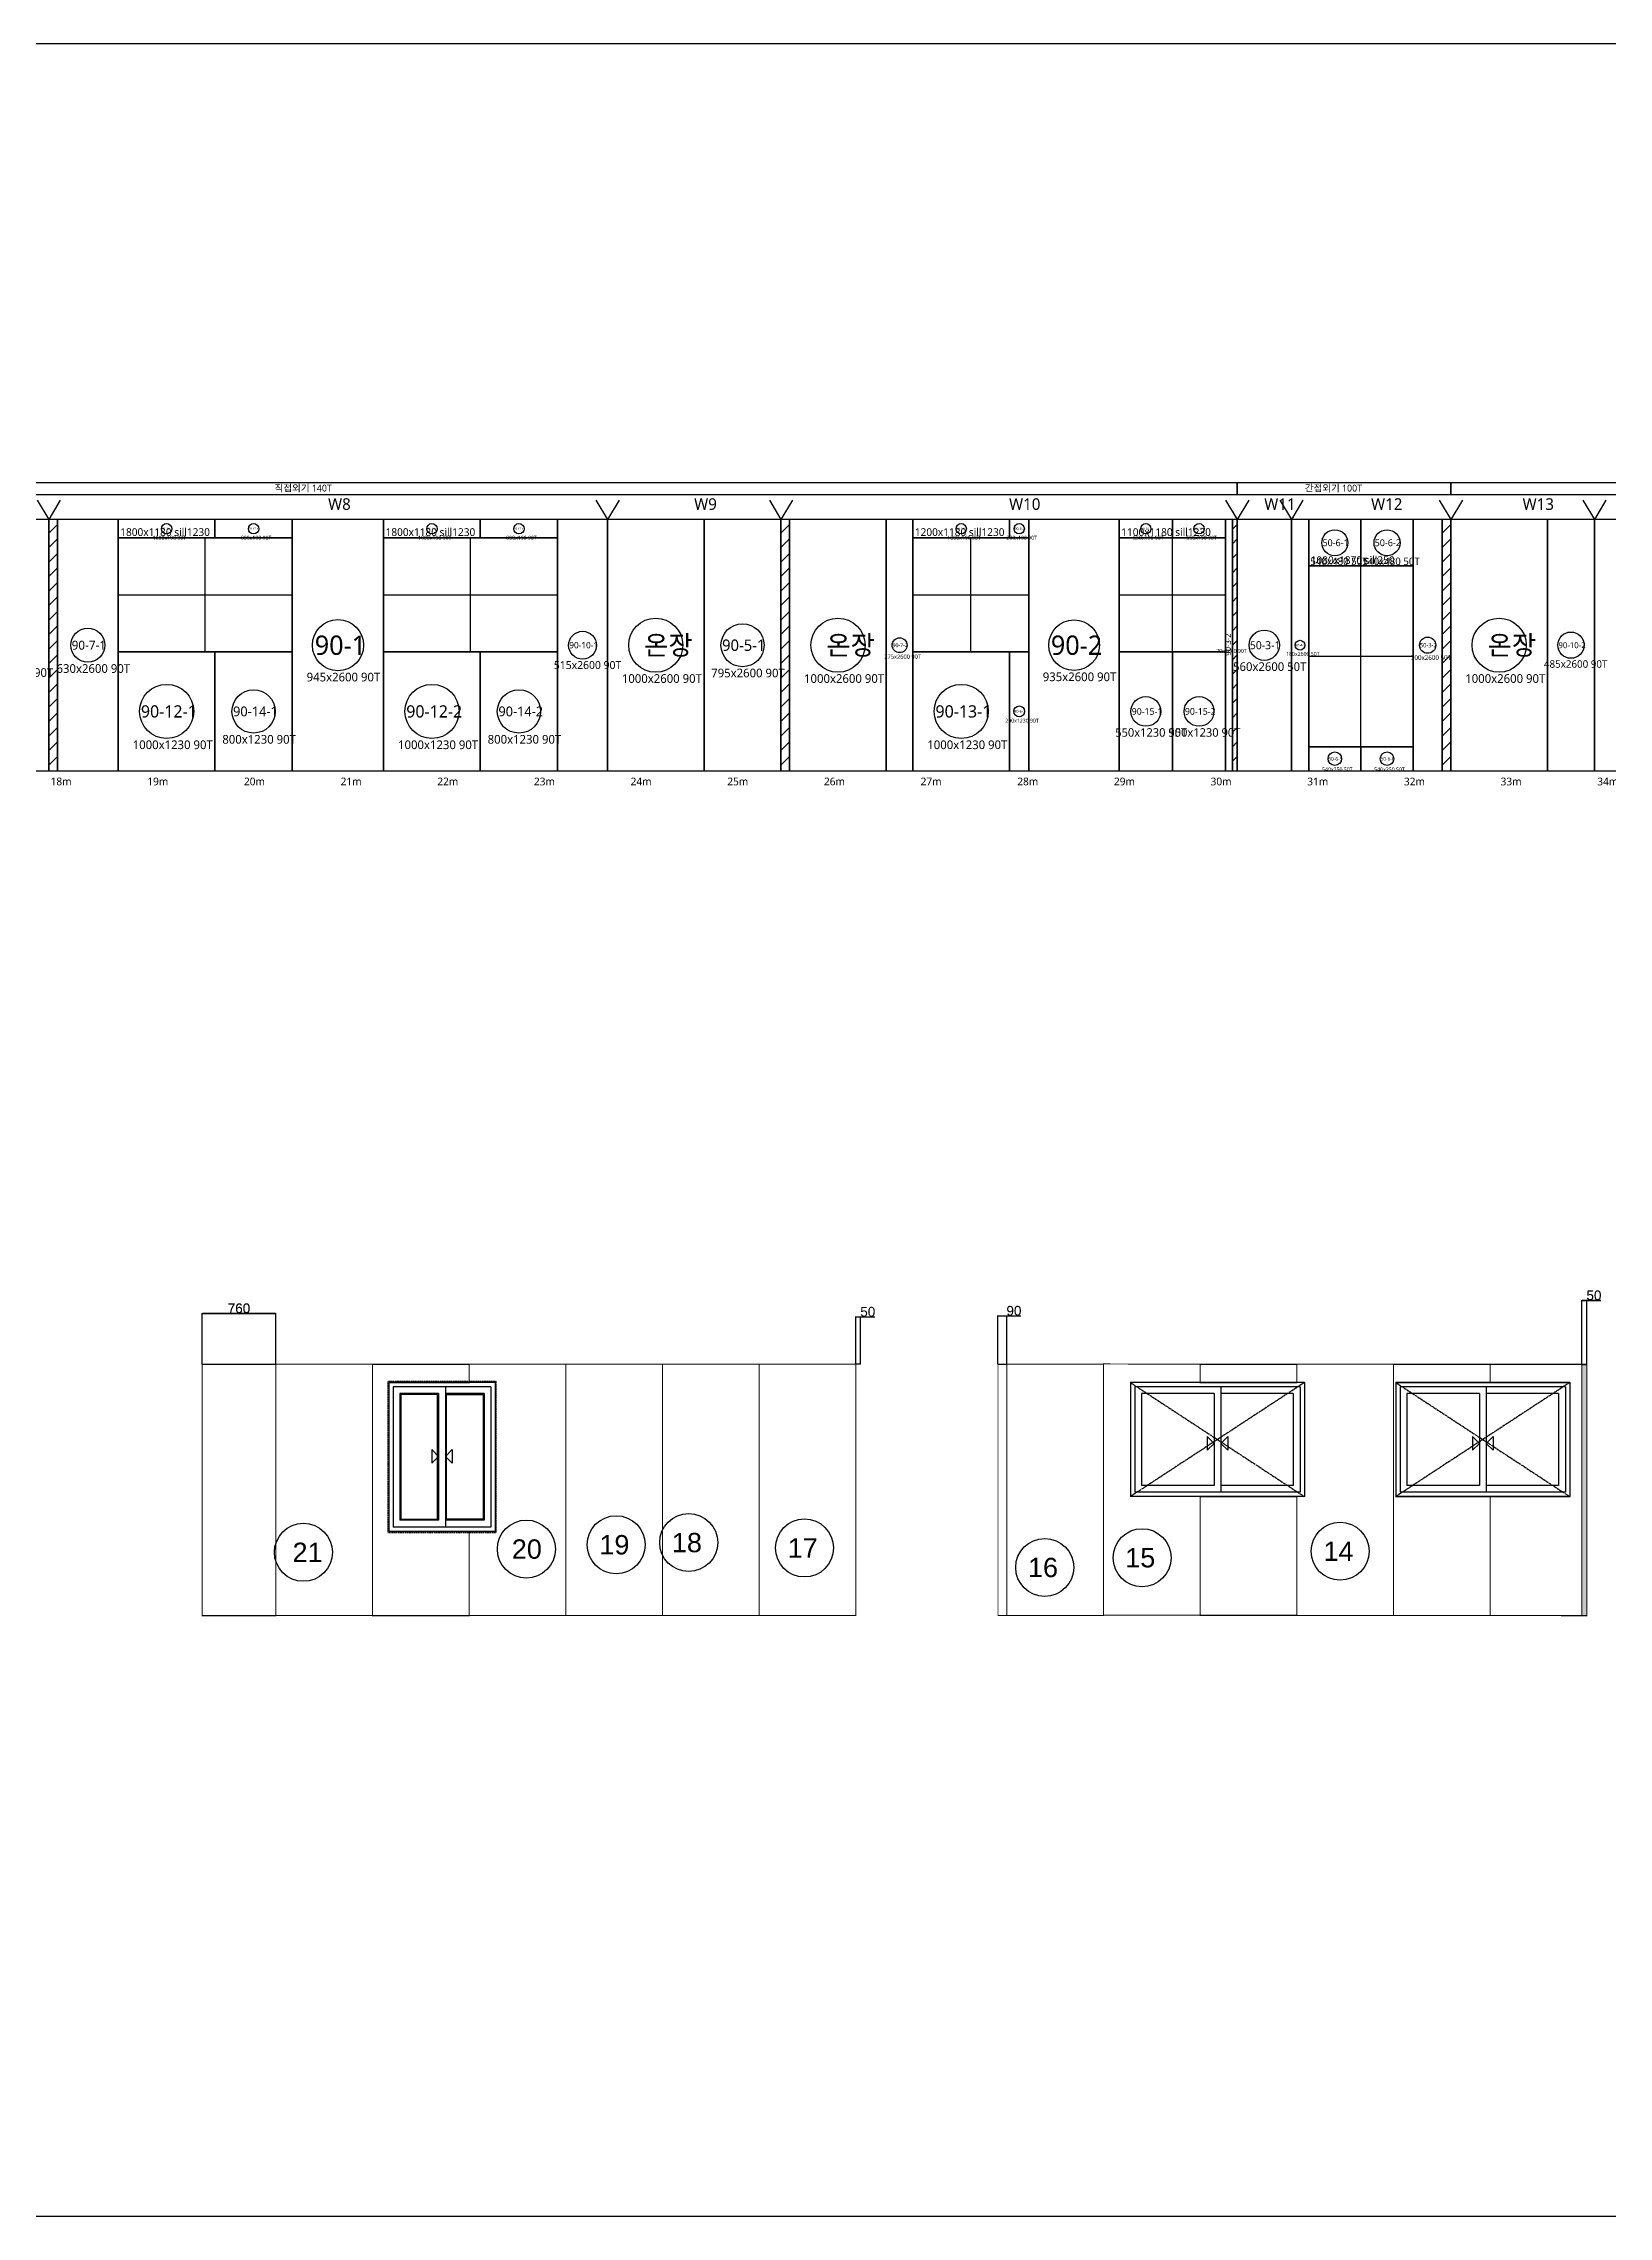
# Model space of a CAD drawing. Header units: millimetres. Extents: x 55547 to 190849, y 191990 to 326950.
# Drawn here: x 78426 to 94617, y 304468 to 326950 of the extents above; entities that cross this region are included whole.
import ezdxf
from ezdxf.enums import TextEntityAlignment as Align

# ---------------------------------------------------------------- set-up
doc = ezdxf.new("R2010")
doc.units = ezdxf.units.MM
doc.linetypes.add('CENTER2', pattern=[1.125, 0.75, -0.125, 0.125, -0.125])
doc.linetypes.add('HID', pattern=[3, 2, -1])
doc.layers.get('Defpoints').update_dxf_attribs({"color": 144})
for name, color, linetype in [('000_50T 1pcs', 3, 'Continuous'), ('000_50T 갯수', 2, 'Continuous'), ('000_삭제분', 4, 'Continuous'), ('AA-DWXM-WIND', 4, 'Continuous'), ('ELEV_INSUL', 4, 'Continuous'), ('ELEV_INSUL_LAP', 30, 'Continuous'), ('ELEV_INSUL_TXT', 2, 'Continuous'), ('ELEV_OUTLINE', 7, 'Continuous'), ('ELEV_TEXT', 7, 'Continuous'), ('ELEV_WALL_DIV', 8, 'Continuous'), ('ELEV_WINDOW', 5, 'Continuous'), ('WID', 4, 'Continuous'), ('YE-E-DOOR', 4, 'Continuous')]:
    doc.layers.add(name, color=color, linetype=linetype)
doc.styles.add('ELEV_KR', font='malgun.ttf')
doc.styles.get("Standard").update_dxf_attribs({"font": 'arial.ttf'})
doc.dimstyles.new('ISO-25', dxfattribs={"dimtxt": 2.5, "dimasz": 2.5, "dimexe": 1.25, "dimexo": 0.625, "dimtad": 1, "dimtxsty": 'Standard', "dimcen": 2.5, "dimadec": 0, "dimazin": 0, "dimtfac": 1, "dimtmove": 0, "dimatfit": 3, "dimfxl": 1, "dimarcsym": 0})

# ---------------------------------------------------------------- blocks, each defined once
blk = doc.blocks.new('*D570')
at = {"layer": '000_50T 1pcs', "color": 0, "lineweight": -2, "transparency": 16777216}
for p, q in [((94341, 313287), (94341, 313949)), ((94344, 313948), (94389, 313948)), ((94391, 313287), (94391, 313949)), ((94391, 313948), (94538, 313948))]:
    blk.add_line(p, q, dxfattribs=at)
at = {"layer": '000_50T 1pcs', "color": 0, "transparency": 16777216}
for points in [[(94344, 313948), (94344, 313947), (94341, 313948)], [(94389, 313948), (94389, 313947), (94391, 313948)]]:
    blk.add_solid(points, dxfattribs=at)
at = {"layer": 'Defpoints', "color": 0, "transparency": 16777216}
for p in [(94391, 313948), (94341, 313286), (94391, 313286)]:
    blk.add_point(p, dxfattribs=at)
at = {"layer": '000_50T 1pcs', "color": 0, "lineweight": 30, "transparency": 16777216, "insert": (94466, 313999), "char_height": 100, "attachment_point": 5}
blk.add_mtext('50', dxfattribs=at)
blk = doc.blocks.new('G$C6F4305BB')
at = {"layer": 'YE-E-DOOR', "color": 5}
for p, q in [((-1800, 1180), (0, 1180)), ((-1800, 1180), (-1800, 0)), ((0, 1180), (0, 0)), ((-1800, 0), (0, 0))]:
    blk.add_line(p, q, dxfattribs=at)
at = {"layer": 'YE-E-DOOR', "color": 8}
for p, q in [((-1755, 1135), (-45, 1135)), ((-1755, 1135), (-1755, 45)), ((-935, 1135), (-935, 45)), ((-45, 1135), (-45, 45)), ((-1685, 1065), (-1685, 115)), ((-1685, 1065), (-935, 1065)), ((-865, 1065), (-115, 1065)), ((-865, 1065), (-865, 115)), ((-115, 1065), (-115, 115)), ((-1755, 45), (-45, 45)), ((-1685, 115), (-935, 115)), ((-865, 115), (-115, 115))]:
    blk.add_line(p, q, dxfattribs=at)
for points in [[(-1006, 621), (-1006, 479), (-935, 550)], [(-794, 621), (-794, 479), (-865, 550)]]:
    blk.add_lwpolyline(points, close=True, dxfattribs=at)
blk = doc.blocks.new('*D571')
at = {"layer": '000_50T 1pcs', "color": 0, "lineweight": -2, "transparency": 16777216}
for p, q in [((88301, 313287), (88301, 313789)), ((88304, 313788), (88389, 313788)), ((88391, 313288), (88391, 313789)), ((88391, 313788), (88538, 313788))]:
    blk.add_line(p, q, dxfattribs=at)
at = {"layer": '000_50T 1pcs', "color": 0, "transparency": 16777216}
for points in [[(88304, 313788), (88304, 313787), (88301, 313788)], [(88389, 313788), (88389, 313787), (88391, 313788)]]:
    blk.add_solid(points, dxfattribs=at)
at = {"layer": 'Defpoints', "color": 0, "transparency": 16777216}
for p in [(88391, 313788), (88301, 313286), (88391, 313287)]:
    blk.add_point(p, dxfattribs=at)
at = {"layer": '000_50T 1pcs', "color": 0, "lineweight": 30, "transparency": 16777216, "insert": (88466, 313839), "char_height": 100, "attachment_point": 5}
blk.add_mtext('90', dxfattribs=at)
blk = doc.blocks.new('*D572')
at = {"layer": '000_50T 1pcs', "color": 0, "lineweight": -2, "transparency": 16777216}
for p, q in [((86829, 313287), (86829, 313778)), ((86832, 313777), (86877, 313777)), ((86879, 313287), (86879, 313778)), ((86879, 313777), (87026, 313777))]:
    blk.add_line(p, q, dxfattribs=at)
at = {"layer": '000_50T 1pcs', "color": 0, "transparency": 16777216}
for points in [[(86832, 313777), (86832, 313776), (86829, 313777)], [(86877, 313777), (86877, 313776), (86879, 313777)]]:
    blk.add_solid(points, dxfattribs=at)
at = {"layer": 'Defpoints', "color": 0, "transparency": 16777216}
for p in [(86879, 313777), (86829, 313286), (86879, 313286)]:
    blk.add_point(p, dxfattribs=at)
at = {"layer": '000_50T 1pcs', "color": 0, "lineweight": 30, "transparency": 16777216, "insert": (86954, 313828), "char_height": 100, "attachment_point": 5}
blk.add_mtext('50', dxfattribs=at)
blk = doc.blocks.new('*D573')
at = {"layer": '000_50T 1pcs', "color": 0, "lineweight": -2, "transparency": 16777216}
for p, q in [((80069, 313287), (80069, 313814)), ((80072, 313813), (80827, 313813)), ((80829, 313287), (80829, 313814))]:
    blk.add_line(p, q, dxfattribs=at)
at = {"layer": '000_50T 1pcs', "color": 0, "transparency": 16777216}
for points in [[(80072, 313813), (80072, 313813), (80069, 313813)], [(80827, 313813), (80827, 313813), (80829, 313813)]]:
    blk.add_solid(points, dxfattribs=at)
at = {"layer": 'Defpoints', "color": 0, "transparency": 16777216}
for p in [(80829, 313813), (80069, 313286), (80829, 313286)]:
    blk.add_point(p, dxfattribs=at)
at = {"layer": '000_50T 1pcs', "color": 0, "lineweight": 30, "transparency": 16777216, "insert": (80449, 313865), "char_height": 100, "attachment_point": 5}
blk.add_mtext('760', dxfattribs=at)
blk = doc.blocks.new('*D621')
at = {"layer": '000_삭제분', "color": 0, "lineweight": -2, "transparency": 16777216}
for p, q in [((94341, 313285), (94341, 313946)), ((94344, 313945), (94389, 313945)), ((94391, 313285), (94391, 313946)), ((94391, 313945), (94538, 313945))]:
    blk.add_line(p, q, dxfattribs=at)
at = {"layer": '000_삭제분', "color": 0, "transparency": 16777216}
for points in [[(94344, 313946), (94344, 313945), (94341, 313945)], [(94389, 313946), (94389, 313945), (94391, 313945)]]:
    blk.add_solid(points, dxfattribs=at)
at = {"layer": 'Defpoints', "color": 0, "transparency": 16777216}
for p in [(94391, 313945), (94341, 313284), (94391, 313284)]:
    blk.add_point(p, dxfattribs=at)
at = {"layer": '000_삭제분', "color": 0, "lineweight": 30, "transparency": 16777216, "insert": (94466, 313997), "char_height": 100, "attachment_point": 5}
blk.add_mtext('50', dxfattribs=at)
blk = doc.blocks.new('*D622')
at = {"layer": '000_삭제분', "color": 0, "lineweight": -2, "transparency": 16777216}
for p, q in [((88301, 313285), (88301, 313787)), ((88304, 313785), (88389, 313785)), ((88391, 313285), (88391, 313787)), ((88391, 313785), (88538, 313785))]:
    blk.add_line(p, q, dxfattribs=at)
at = {"layer": '000_삭제분', "color": 0, "transparency": 16777216}
for points in [[(88304, 313786), (88304, 313785), (88301, 313785)], [(88389, 313786), (88389, 313785), (88391, 313785)]]:
    blk.add_solid(points, dxfattribs=at)
at = {"layer": 'Defpoints', "color": 0, "transparency": 16777216}
for p in [(88391, 313785), (88301, 313284), (88391, 313285)]:
    blk.add_point(p, dxfattribs=at)
at = {"layer": '000_삭제분', "color": 0, "lineweight": 30, "transparency": 16777216, "insert": (88466, 313837), "char_height": 100, "attachment_point": 5}
blk.add_mtext('90', dxfattribs=at)
blk = doc.blocks.new('*D623')
at = {"layer": '000_삭제분', "color": 0, "lineweight": -2, "transparency": 16777216}
for p, q in [((80069, 313285), (80069, 313812)), ((80072, 313810), (80827, 313810)), ((80829, 313285), (80829, 313812))]:
    blk.add_line(p, q, dxfattribs=at)
at = {"layer": '000_삭제분', "color": 0, "transparency": 16777216}
for points in [[(80072, 313811), (80072, 313810), (80069, 313810)], [(80827, 313811), (80827, 313810), (80829, 313810)]]:
    blk.add_solid(points, dxfattribs=at)
at = {"layer": 'Defpoints', "color": 0, "transparency": 16777216}
for p in [(80829, 313810), (80069, 313284), (80829, 313284)]:
    blk.add_point(p, dxfattribs=at)
at = {"layer": '000_삭제분', "color": 0, "lineweight": 30, "transparency": 16777216, "insert": (80449, 313862), "char_height": 100, "attachment_point": 5}
blk.add_mtext('760', dxfattribs=at)

msp = doc.modelspace()

# ---------------------------------------------------------------- hatches: boundary and pattern name
at = {"layer": '000_50T 1pcs', "transparency": 33554687}
h = msp.add_hatch(dxfattribs=at)
h.set_pattern_fill('HOUND', color=1)
h.set_pattern_definition([(0, (-193344.0027, 117798.855), (6.35, 1.5875), [25.4, -12.7]), (90, (-193344.0027, 117798.855), (-1.5875, -6.35), [25.4, -12.7])])
h.paths.add_polyline_path([(94341.01, 313287.054), (94391.01, 313287.054), (94391.01, 310686.429), (94341.01, 310686.429)])

# ---------------------------------------------------------------- linework, layer by layer
msp.add_lwpolyline([(55546.931, 326950.214), (141092.029, 326950.214), (141092.029, 304467.681), (55546.931, 304467.681)], close=True)
at = {"layer": '000_50T 1pcs', "lineweight": 30, "const_width": 10}
for points in [[(80069.118, 313286.429), (80829.118, 313286.429), (80829.118, 310686.429), (80069.118, 310686.429)], [(82829.118, 313286.429), (82829.118, 313096.429), (81999.118, 313096.429), (81999.118, 311556.429), (82829.118, 311556.429), (82829.118, 310686.429), (81829.118, 310686.429), (81829.118, 313286.429)], [(82829.118, 313286.429), (82829.118, 313096.429), (83099.118, 313096.429), (83099.118, 311556.429), (82829.118, 311556.429), (82829.118, 310686.429), (83829.118, 310686.429), (83829.118, 313286.429)], [(88301.01, 313286.429), (88391.01, 313286.429), (88391.01, 310687.054), (88301.01, 310687.054)], [(90391.01, 313286.429), (90391.01, 313096.429), (89671.01, 313096.429), (89671.01, 311916.429), (90391.01, 311916.429), (90391.01, 310688.304), (89527.992, 310688.304), (89391.01, 310688.304), (89391.01, 313288.304)], [(90391.01, 313286.429), (91391.01, 313286.429), (91391.01, 313096.429), (90391.01, 313096.429)], [(91391.01, 313286.429), (91391.01, 313096.429), (91471.01, 313096.429), (91471.01, 311916.429), (91391.01, 311916.429), (91391.01, 310687.054), (92391.01, 310687.054), (92391.01, 313287.054)], [(93391.01, 313286.429), (93391.01, 313096.429), (92416.01, 313096.429), (92416.01, 311916.429), (93391.01, 311916.429), (93391.01, 310687.054), (92391.01, 310687.054), (92391.01, 313286.429)], [(93391.01, 313286.429), (93391.01, 313096.429), (94216.01, 313096.429), (94216.01, 311916.429), (93391.01, 311916.429), (93391.01, 310687.054), (94391.01, 310686.429), (94391.01, 313286.429)], [(91391.01, 311916.429), (90391.01, 311916.429), (90391.01, 310688.304), (91391.01, 310688.304)]]:
    msp.add_lwpolyline(points, close=True, dxfattribs=at)
at = {"layer": '000_50T 1pcs', "const_width": 10}
for points in [[(81829.118, 313286.429), (81829.118, 310686.429), (80829.118, 310686.429), (80829.118, 313286.429)], [(84829.118, 313286.429), (84829.118, 310686.429), (83829.118, 310686.429), (83829.118, 313286.429)], [(85829.118, 313286.429), (85829.118, 310686.429), (84829.118, 310686.429), (84829.118, 313286.429)], [(86829.118, 313286.429), (86829.118, 310686.429), (85829.118, 310686.429), (85829.118, 313286.429)], [(89391.01, 313287.054), (89391.01, 310687.054), (88391.01, 310687.054), (88391.01, 313287.054)]]:
    msp.add_lwpolyline(points, close=True, dxfattribs=at)
at = {"layer": '000_50T 1pcs', "lineweight": 30}
for points in [[(86879.118, 313286.429), (86829.118, 313286.429)], [(94341.01, 313286.429), (94391.01, 313286.429)]]:
    msp.add_lwpolyline(points, dxfattribs=at)
at = {"layer": '000_50T 1pcs', "color": 1, "const_width": 10}
msp.add_lwpolyline([(94341.01, 313287.054), (94391.01, 313287.054), (94391.01, 310686.429), (94341.01, 310686.429)], close=True, dxfattribs=at)
at = {"layer": '000_50T 갯수', "color": 2, "lineweight": 30}
for centre in [(81115.492, 311339.813), (83421.723, 311373.399), (84350.933, 311418.18), (85101.018, 311440.571), (86298.915, 311384.594), (91840.589, 311351.009), (88784.272, 311183.079), (89791.849, 311283.837)]:
    msp.add_circle(centre, 300, dxfattribs=at)
at = {"layer": '000_삭제분', "color": 1, "lineweight": 30, "const_width": 10, "elevation": 0}
for points in [[(80069.118, 313283.929), (80829.118, 313283.929), (80829.118, 310683.929), (80069.118, 310683.929)], [(82829.118, 313283.929), (82829.118, 313093.929), (81999.118, 313093.929), (81999.118, 311553.929), (82829.118, 311553.929), (82829.118, 310683.929), (81829.118, 310683.929), (81829.118, 313283.929)], [(88301.01, 313283.929), (88391.01, 313283.929), (88391.01, 310684.554), (88301.01, 310684.554)], [(90391.01, 313283.929), (91391.01, 313283.929), (91391.01, 313093.929), (90391.01, 313093.929)], [(93391.01, 313283.929), (93391.01, 313093.929), (92416.01, 313093.929), (92416.01, 311913.929), (93391.01, 311913.929), (93391.01, 310684.554), (92391.01, 310684.554), (92391.01, 313283.929)], [(93391.01, 313283.929), (93391.01, 313093.929), (94216.01, 313093.929), (94216.01, 311913.929), (93391.01, 311913.929), (93391.01, 310684.554), (94391.01, 310683.929), (94391.01, 313283.929)], [(91391.01, 311913.929), (90391.01, 311913.929), (90391.01, 310685.804), (91391.01, 310685.804)]]:
    msp.add_lwpolyline(points, close=True, dxfattribs=at)
at = {"layer": '000_삭제분', "color": 1, "lineweight": 30, "elevation": 0}
msp.add_lwpolyline([(94341.01, 313283.929), (94391.01, 313283.929)], dxfattribs=at)
at = {"layer": 'AA-DWXM-WIND'}
for p, q in [((83099.118, 313096.429), (81999.118, 313096.429)), ((81999.118, 313096.429), (81999.118, 311556.429)), ((83054.118, 313051.429), (82044.118, 313051.429)), ((82044.118, 313051.429), (82044.118, 311601.429)), ((82514.118, 312981.429), (82114.118, 312981.429)), ((82114.118, 312981.429), (82114.118, 311671.429)), ((82514.118, 312981.429), (82514.118, 311671.429)), ((82584.118, 313051.429), (82584.118, 311601.429)), ((82984.118, 312981.429), (82584.118, 312981.429)), ((82984.118, 312981.429), (82984.118, 311671.429)), ((83054.118, 313051.429), (83054.118, 311601.429)), ((83099.118, 313096.429), (83099.118, 311556.429)), ((82514.118, 311671.429), (82114.118, 311671.429)), ((82984.118, 311671.429), (82584.118, 311671.429)), ((83099.118, 311556.429), (81999.118, 311556.429)), ((83054.118, 311601.429), (82044.118, 311601.429))]:
    msp.add_line(p, q, dxfattribs=at)
at = {"layer": 'AA-DWXM-WIND', "color": 7, "linetype": 'HID'}
msp.add_lwpolyline([(83109.118, 313106.429), (81989.118, 313106.429), (81989.118, 311546.429), (83109.118, 311546.429)], close=True, dxfattribs=at)
at = {"layer": 'AA-DWXM-WIND', "color": 8, "linetype": 'Continuous'}
for points in [[(82504.118, 312971.429), (82124.118, 312971.429), (82124.118, 311681.429), (82504.118, 311681.429)], [(82974.118, 311681.429), (82594.118, 311681.429), (82594.118, 312971.429), (82974.118, 312971.429)]]:
    msp.add_lwpolyline(points, close=True, dxfattribs=at)
at = {"layer": 'ELEV_INSUL', "color": 30}
for p, q in [((90775.574, 322404.738), (71670.574, 322404.738)), ((90775.574, 322284.738), (90775.574, 322404.738)), ((100860.574, 322404.738), (92985.574, 322404.738)), ((92985.574, 322404.738), (92985.574, 322284.738)), ((71670.574, 322284.738), (90775.574, 322284.738)), ((92985.574, 322284.738), (100860.574, 322284.738))]:
    msp.add_line(p, q, dxfattribs=at)
at = {"layer": 'ELEV_INSUL', "color": 5}
for p, q in [((92985.574, 322404.738), (90775.574, 322404.738)), ((90775.574, 322404.738), (90775.574, 322284.738)), ((92985.574, 322284.738), (92985.574, 322404.738)), ((90775.574, 322284.738), (92985.574, 322284.738))]:
    msp.add_line(p, q, dxfattribs=at)
at = {"layer": 'ELEV_INSUL'}
for p, q in [((78360.574, 322224.738), (78480.574, 322024.738)), ((78600.574, 322224.738), (78480.574, 322024.738)), ((84140.574, 322224.738), (84260.574, 322024.738)), ((84380.574, 322224.738), (84260.574, 322024.738)), ((85935.574, 322224.738), (86055.574, 322024.738)), ((86175.574, 322224.738), (86055.574, 322024.738)), ((90655.574, 322224.738), (90775.574, 322024.738)), ((90895.574, 322224.738), (90775.574, 322024.738)), ((91215.574, 322224.738), (91335.574, 322024.738)), ((91455.574, 322224.738), (91335.574, 322024.738)), ((92865.574, 322224.738), (92985.574, 322024.738)), ((93105.574, 322224.738), (92985.574, 322024.738)), ((94350.574, 322224.738), (94470.574, 322024.738)), ((94590.574, 322224.738), (94470.574, 322024.738))]:
    msp.add_line(p, q, dxfattribs=at)
at = {"layer": 'ELEV_INSUL', "color": 4}
for p, q in [((78480.574, 322024.738), (77700.574, 322024.738)), ((78480.574, 319424.738), (78480.574, 322024.738)), ((79200.574, 322024.738), (78570.574, 322024.738)), ((78570.574, 322024.738), (78570.574, 319424.738)), ((79200.574, 319424.738), (79200.574, 322024.738)), ((80200.574, 322024.738), (79200.574, 322024.738)), ((79200.574, 322024.738), (79200.574, 321834.738)), ((80200.574, 321834.738), (80200.574, 322024.738)), ((81000.574, 322024.738), (80200.574, 322024.738)), ((80200.574, 322024.738), (80200.574, 321834.738)), ((81945.574, 322024.738), (81000.574, 322024.738)), ((81000.574, 322024.738), (81000.574, 319424.738)), ((81000.574, 321834.738), (81000.574, 322024.738)), ((81945.574, 319424.738), (81945.574, 322024.738)), ((82945.574, 322024.738), (81945.574, 322024.738)), ((81945.574, 322024.738), (81945.574, 321834.738)), ((82945.574, 321834.738), (82945.574, 322024.738)), ((83745.574, 322024.738), (82945.574, 322024.738)), ((82945.574, 322024.738), (82945.574, 321834.738)), ((84260.574, 322024.738), (83745.574, 322024.738)), ((83745.574, 322024.738), (83745.574, 319424.738)), ((83745.574, 321834.738), (83745.574, 322024.738)), ((84260.574, 319424.738), (84260.574, 322024.738)), ((85260.574, 322024.738), (84260.574, 322024.738)), ((84260.574, 322024.738), (84260.574, 319424.738)), ((85260.574, 319424.738), (85260.574, 322024.738)), ((86055.574, 322024.738), (85260.574, 322024.738)), ((85260.574, 322024.738), (85260.574, 319424.738)), ((86055.574, 319424.738), (86055.574, 322024.738)), ((87145.574, 322024.738), (86145.574, 322024.738)), ((86145.574, 322024.738), (86145.574, 319424.738)), ((87145.574, 319424.738), (87145.574, 322024.738)), ((87420.574, 322024.738), (87145.574, 322024.738)), ((87145.574, 322024.738), (87145.574, 319424.738)), ((87420.574, 319424.738), (87420.574, 322024.738)), ((88420.574, 322024.738), (87420.574, 322024.738)), ((87420.574, 322024.738), (87420.574, 321834.738)), ((88420.574, 321834.738), (88420.574, 322024.738)), ((88620.574, 322024.738), (88420.574, 322024.738)), ((88420.574, 322024.738), (88420.574, 321834.738)), ((89555.574, 322024.738), (88620.574, 322024.738)), ((88620.574, 322024.738), (88620.574, 319424.738)), ((88620.574, 321834.738), (88620.574, 322024.738)), ((89555.574, 319424.738), (89555.574, 322024.738)), ((90105.574, 322024.738), (89555.574, 322024.738)), ((89555.574, 322024.738), (89555.574, 321834.738)), ((90105.574, 321834.738), (90105.574, 322024.738)), ((90655.574, 322024.738), (90105.574, 322024.738)), ((90105.574, 322024.738), (90105.574, 321834.738)), ((90725.574, 322024.738), (90655.574, 322024.738)), ((90655.574, 322024.738), (90655.574, 319424.738)), ((90655.574, 321834.738), (90655.574, 322024.738)), ((90725.574, 319424.738), (90725.574, 322024.738)), ((91335.574, 322024.738), (90775.574, 322024.738)), ((90775.574, 322024.738), (90775.574, 319424.738)), ((91335.574, 319424.738), (91335.574, 322024.738)), ((91515.574, 322024.738), (91335.574, 322024.738)), ((91335.574, 322024.738), (91335.574, 319424.738)), ((91515.574, 319424.738), (91515.574, 322024.738)), ((92055.574, 322024.738), (91515.574, 322024.738)), ((91515.574, 322024.738), (91515.574, 321544.738)), ((92055.574, 321544.738), (92055.574, 322024.738)), ((92595.574, 322024.738), (92055.574, 322024.738)), ((92055.574, 322024.738), (92055.574, 321544.738)), ((92895.574, 322024.738), (92595.574, 322024.738)), ((92595.574, 322024.738), (92595.574, 319424.738)), ((92595.574, 321544.738), (92595.574, 322024.738)), ((92895.574, 319424.738), (92895.574, 322024.738)), ((93985.574, 322024.738), (92985.574, 322024.738)), ((92985.574, 322024.738), (92985.574, 319424.738)), ((93985.574, 319424.738), (93985.574, 322024.738)), ((94470.574, 322024.738), (93985.574, 322024.738)), ((93985.574, 322024.738), (93985.574, 319424.738)), ((94470.574, 319424.738), (94470.574, 322024.738)), ((95470.574, 322024.738), (94470.574, 322024.738)), ((94470.574, 322024.738), (94470.574, 319424.738)), ((79200.574, 321834.738), (80200.574, 321834.738)), ((80200.574, 321834.738), (81000.574, 321834.738)), ((81945.574, 321834.738), (82945.574, 321834.738)), ((82945.574, 321834.738), (83745.574, 321834.738)), ((87420.574, 321834.738), (88420.574, 321834.738)), ((88420.574, 321834.738), (88620.574, 321834.738)), ((89555.574, 321834.738), (90105.574, 321834.738)), ((90105.574, 321834.738), (90655.574, 321834.738)), ((91515.574, 321544.738), (92055.574, 321544.738)), ((92055.574, 321544.738), (92595.574, 321544.738)), ((80200.574, 320654.738), (79200.574, 320654.738)), ((79200.574, 320654.738), (79200.574, 319424.738)), ((80200.574, 319424.738), (80200.574, 320654.738)), ((81000.574, 320654.738), (80200.574, 320654.738)), ((80200.574, 320654.738), (80200.574, 319424.738)), ((81000.574, 319424.738), (81000.574, 320654.738)), ((82945.574, 320654.738), (81945.574, 320654.738)), ((81945.574, 320654.738), (81945.574, 319424.738)), ((82945.574, 319424.738), (82945.574, 320654.738)), ((83745.574, 320654.738), (82945.574, 320654.738)), ((82945.574, 320654.738), (82945.574, 319424.738)), ((83745.574, 319424.738), (83745.574, 320654.738)), ((88420.574, 320654.738), (87420.574, 320654.738)), ((87420.574, 320654.738), (87420.574, 319424.738)), ((88420.574, 319424.738), (88420.574, 320654.738)), ((88620.574, 320654.738), (88420.574, 320654.738)), ((88420.574, 320654.738), (88420.574, 319424.738)), ((88620.574, 319424.738), (88620.574, 320654.738)), ((90105.574, 320654.738), (89555.574, 320654.738)), ((89555.574, 320654.738), (89555.574, 319424.738)), ((90105.574, 319424.738), (90105.574, 320654.738)), ((90655.574, 320654.738), (90105.574, 320654.738)), ((90105.574, 320654.738), (90105.574, 319424.738)), ((90655.574, 319424.738), (90655.574, 320654.738)), ((92055.574, 319674.738), (91515.574, 319674.738)), ((91515.574, 319674.738), (91515.574, 319424.738)), ((92055.574, 319424.738), (92055.574, 319674.738)), ((92595.574, 319674.738), (92055.574, 319674.738)), ((92055.574, 319674.738), (92055.574, 319424.738)), ((92595.574, 319424.738), (92595.574, 319674.738)), ((77700.574, 319424.738), (78480.574, 319424.738)), ((78570.574, 319424.738), (79200.574, 319424.738)), ((79200.574, 319424.738), (80200.574, 319424.738)), ((80200.574, 319424.738), (81000.574, 319424.738)), ((81000.574, 319424.738), (81945.574, 319424.738)), ((81945.574, 319424.738), (82945.574, 319424.738)), ((82945.574, 319424.738), (83745.574, 319424.738)), ((83745.574, 319424.738), (84260.574, 319424.738)), ((84260.574, 319424.738), (85260.574, 319424.738)), ((85260.574, 319424.738), (86055.574, 319424.738)), ((86145.574, 319424.738), (87145.574, 319424.738)), ((87145.574, 319424.738), (87420.574, 319424.738)), ((87420.574, 319424.738), (88420.574, 319424.738)), ((88420.574, 319424.738), (88620.574, 319424.738)), ((88620.574, 319424.738), (89555.574, 319424.738)), ((89555.574, 319424.738), (90105.574, 319424.738)), ((90105.574, 319424.738), (90655.574, 319424.738)), ((90655.574, 319424.738), (90725.574, 319424.738)), ((90775.574, 319424.738), (91335.574, 319424.738)), ((91335.574, 319424.738), (91515.574, 319424.738)), ((91515.574, 319424.738), (92055.574, 319424.738)), ((92055.574, 319424.738), (92595.574, 319424.738)), ((92595.574, 319424.738), (92895.574, 319424.738)), ((92985.574, 319424.738), (93985.574, 319424.738)), ((93985.574, 319424.738), (94470.574, 319424.738)), ((94470.574, 319424.738), (95470.574, 319424.738))]:
    msp.add_line(p, q, dxfattribs=at)
at = {"layer": 'ELEV_INSUL_LAP'}
for p, q in [((78570.574, 322024.738), (78480.574, 322024.738)), ((78480.574, 322024.738), (78480.574, 319424.738)), ((78480.574, 321884.738), (78570.574, 321974.738)), ((78570.574, 319424.738), (78570.574, 322024.738)), ((86145.574, 322024.738), (86055.574, 322024.738)), ((86055.574, 322024.738), (86055.574, 319424.738)), ((86055.574, 321884.738), (86145.574, 321974.738)), ((86145.574, 319424.738), (86145.574, 322024.738)), ((90775.574, 322024.738), (90725.574, 322024.738)), ((90725.574, 322024.738), (90725.574, 319424.738)), ((90725.574, 321924.738), (90775.574, 321974.738)), ((90775.574, 319424.738), (90775.574, 322024.738)), ((92985.574, 322024.738), (92895.574, 322024.738)), ((92895.574, 322024.738), (92895.574, 319424.738)), ((92895.574, 321884.738), (92985.574, 321974.738)), ((92985.574, 319424.738), (92985.574, 322024.738)), ((78480.574, 321734.738), (78570.574, 321824.738)), ((86055.574, 321734.738), (86145.574, 321824.738)), ((90725.574, 321774.738), (90775.574, 321824.738)), ((92895.574, 321734.738), (92985.574, 321824.738)), ((78480.574, 321584.738), (78570.574, 321674.738)), ((78480.574, 321434.738), (78570.574, 321524.738)), ((86055.574, 321584.738), (86145.574, 321674.738)), ((86055.574, 321434.738), (86145.574, 321524.738)), ((90725.574, 321624.738), (90775.574, 321674.738)), ((90725.574, 321474.738), (90775.574, 321524.738)), ((92895.574, 321584.738), (92985.574, 321674.738)), ((92895.574, 321434.738), (92985.574, 321524.738)), ((78480.574, 321284.738), (78570.574, 321374.738)), ((86055.574, 321284.738), (86145.574, 321374.738)), ((90725.574, 321324.738), (90775.574, 321374.738)), ((92895.574, 321284.738), (92985.574, 321374.738)), ((78480.574, 321134.738), (78570.574, 321224.738)), ((78480.574, 320984.738), (78570.574, 321074.738)), ((86055.574, 321134.738), (86145.574, 321224.738)), ((86055.574, 320984.738), (86145.574, 321074.738)), ((90725.574, 321174.738), (90775.574, 321224.738)), ((90725.574, 321024.738), (90775.574, 321074.738)), ((92895.574, 321134.738), (92985.574, 321224.738)), ((92895.574, 320984.738), (92985.574, 321074.738)), ((78480.574, 320834.738), (78570.574, 320924.738)), ((86055.574, 320834.738), (86145.574, 320924.738)), ((90725.574, 320874.738), (90775.574, 320924.738)), ((92895.574, 320834.738), (92985.574, 320924.738)), ((78480.574, 320684.738), (78570.574, 320774.738)), ((78480.574, 320534.738), (78570.574, 320624.738)), ((86055.574, 320684.738), (86145.574, 320774.738)), ((86055.574, 320534.738), (86145.574, 320624.738)), ((90725.574, 320724.738), (90775.574, 320774.738)), ((90725.574, 320574.738), (90775.574, 320624.738)), ((92895.574, 320684.738), (92985.574, 320774.738)), ((92895.574, 320534.738), (92985.574, 320624.738)), ((78480.574, 320384.738), (78570.574, 320474.738)), ((86055.574, 320384.738), (86145.574, 320474.738)), ((90725.574, 320424.738), (90775.574, 320474.738)), ((92895.574, 320384.738), (92985.574, 320474.738)), ((78480.574, 320234.738), (78570.574, 320324.738)), ((78480.574, 320084.738), (78570.574, 320174.738)), ((86055.574, 320234.738), (86145.574, 320324.738)), ((86055.574, 320084.738), (86145.574, 320174.738)), ((90725.574, 320274.738), (90775.574, 320324.738)), ((90725.574, 320124.738), (90775.574, 320174.738)), ((92895.574, 320234.738), (92985.574, 320324.738)), ((92895.574, 320084.738), (92985.574, 320174.738)), ((78480.574, 319934.738), (78570.574, 320024.738)), ((86055.574, 319934.738), (86145.574, 320024.738)), ((90725.574, 319974.738), (90775.574, 320024.738)), ((92895.574, 319934.738), (92985.574, 320024.738)), ((78480.574, 319784.738), (78570.574, 319874.738)), ((78480.574, 319634.738), (78570.574, 319724.738)), ((86055.574, 319784.738), (86145.574, 319874.738)), ((86055.574, 319634.738), (86145.574, 319724.738)), ((90725.574, 319824.738), (90775.574, 319874.738)), ((90725.574, 319674.738), (90775.574, 319724.738)), ((92895.574, 319784.738), (92985.574, 319874.738)), ((92895.574, 319634.738), (92985.574, 319724.738)), ((78480.574, 319484.738), (78570.574, 319574.738)), ((86055.574, 319484.738), (86145.574, 319574.738)), ((90725.574, 319524.738), (90775.574, 319574.738)), ((92895.574, 319484.738), (92985.574, 319574.738)), ((78480.574, 319424.738), (78570.574, 319424.738)), ((86055.574, 319424.738), (86145.574, 319424.738)), ((90725.574, 319424.738), (90775.574, 319424.738)), ((92895.574, 319424.738), (92985.574, 319424.738))]:
    msp.add_line(p, q, dxfattribs=at)
at = {"layer": 'ELEV_INSUL_TXT', "color": 6}
for centre, radius in [((79700.574, 321929.738), 53.2), ((80600.574, 321929.738), 53.2), ((82445.574, 321929.738), 53.2), ((83345.574, 321929.738), 53.2), ((87920.574, 321929.738), 53.2), ((88520.574, 321929.738), 53.2), ((89830.574, 321929.738), 53.2), ((90380.574, 321929.738), 53.2), ((78885.574, 320724.738), 176.4), ((81473.074, 320724.738), 264.6), ((84003.074, 320724.738), 144.2), ((84760.574, 320724.738), 280), ((85658.074, 320724.738), 222.6), ((86645.574, 320724.738), 280), ((89088.074, 320724.738), 261.8), ((93485.574, 320724.738), 280), ((94228.074, 320724.738), 135.8), ((87283.074, 320724.738), 77), ((79700.574, 320039.738), 280), ((80600.574, 320039.738), 224), ((82445.574, 320039.738), 280), ((83345.574, 320039.738), 224), ((87920.574, 320039.738), 280), ((89830.574, 320039.738), 154), ((90380.574, 320039.738), 154), ((88520.574, 320039.738), 56)]:
    msp.add_circle(centre, radius, dxfattribs=at)
at = {"layer": 'ELEV_INSUL_TXT', "color": 3}
for centre, radius in [((91785.574, 321784.738), 134.4), ((92325.574, 321784.738), 134.4), ((91055.574, 320724.738), 156.8), ((91425.574, 320724.738), 50.4), ((92745.574, 320724.738), 84), ((91785.574, 319549.738), 70), ((92325.574, 319549.738), 70)]:
    msp.add_circle(centre, radius, dxfattribs=at)
at = {"layer": 'ELEV_OUTLINE'}
for p, q in [((109140.574, 322024.738), (60500.574, 322024.738)), ((60500.574, 319424.738), (109140.574, 319424.738))]:
    msp.add_line(p, q, dxfattribs=at)
at = {"layer": 'ELEV_WALL_DIV'}
for p, q in [((78480.574, 319424.738), (78480.574, 322024.738)), ((84260.574, 319424.738), (84260.574, 322024.738)), ((86055.574, 319424.738), (86055.574, 322024.738)), ((90775.574, 319424.738), (90775.574, 322024.738)), ((91335.574, 319424.738), (91335.574, 322024.738)), ((92985.574, 319424.738), (92985.574, 322024.738)), ((94470.574, 319424.738), (94470.574, 322024.738))]:
    msp.add_line(p, q, dxfattribs=at)
at = {"layer": 'ELEV_WINDOW'}
for p, q in [((81000.574, 321834.738), (79200.574, 321834.738)), ((79200.574, 321834.738), (79200.574, 320654.738)), ((80100.574, 320654.738), (80100.574, 321834.738)), ((81000.574, 320654.738), (81000.574, 321834.738)), ((83745.574, 321834.738), (81945.574, 321834.738)), ((81945.574, 321834.738), (81945.574, 320654.738)), ((82845.574, 320654.738), (82845.574, 321834.738)), ((83745.574, 320654.738), (83745.574, 321834.738)), ((88620.574, 321834.738), (87420.574, 321834.738)), ((87420.574, 321834.738), (87420.574, 320654.738)), ((88020.574, 320654.738), (88020.574, 321834.738)), ((88620.574, 320654.738), (88620.574, 321834.738)), ((90655.574, 321834.738), (89555.574, 321834.738)), ((89555.574, 321834.738), (89555.574, 320654.738)), ((90105.574, 320654.738), (90105.574, 321834.738)), ((90655.574, 320654.738), (90655.574, 321834.738)), ((92595.574, 321544.738), (91515.574, 321544.738)), ((91515.574, 321544.738), (91515.574, 319674.738)), ((92055.574, 319674.738), (92055.574, 321544.738)), ((92595.574, 319674.738), (92595.574, 321544.738)), ((79200.574, 321244.738), (81000.574, 321244.738)), ((81945.574, 321244.738), (83745.574, 321244.738)), ((87420.574, 321244.738), (88620.574, 321244.738)), ((89555.574, 321244.738), (90655.574, 321244.738)), ((79200.574, 320654.738), (81000.574, 320654.738)), ((81945.574, 320654.738), (83745.574, 320654.738)), ((87420.574, 320654.738), (88620.574, 320654.738)), ((89555.574, 320654.738), (90655.574, 320654.738)), ((91515.574, 320609.738), (92595.574, 320609.738)), ((91515.574, 319674.738), (92595.574, 319674.738))]:
    msp.add_line(p, q, dxfattribs=at)
at = {"layer": 'WID', "color": 7}
for points in [[(82443.407, 312402.14), (82443.407, 312260.718), (82514.118, 312331.429)], [(82654.829, 312402.14), (82654.829, 312260.718), (82584.118, 312331.429)]]:
    msp.add_lwpolyline(points, close=True, dxfattribs=at)
at = {"layer": 'YE-E-DOOR', "color": 1, "linetype": 'CENTER2', "ltscale": 30}
for points in [[(91471.01, 313096.429), (89671.01, 311916.429)], [(89671.01, 313096.429), (91471.01, 311916.429)], [(94216.01, 313096.429), (92416.01, 311916.429)], [(92416.01, 313096.429), (94216.01, 311916.429)]]:
    msp.add_lwpolyline(points, dxfattribs=at)

# ---------------------------------------------------------------- block references
at = {"layer": 'YE-E-DOOR', "color": 5, "xscale": -1}
for p in [(89671.01, 311916.429), (92416.01, 311916.429)]:
    msp.add_blockref('G$C6F4305BB', p, dxfattribs=at)

# ---------------------------------------------------------------- texts
at = {"layer": '000_50T 갯수', "color": 2, "lineweight": 30}
for s, p in [('21', (81158.602, 311339.813)), ('20', (83426.908, 311373.399)), ('19', (84332.789, 311418.18)), ('18', (85082.874, 311440.571)), ('17', (86281.18, 311384.594)), ('15', (89772.613, 311283.837)), ('14', (91823.672, 311351.009)), ('16', (88766.673, 311183.079))]:
    msp.add_text(s, height=200, dxfattribs=at).set_placement(p, align=Align.MIDDLE_CENTER)
at = {"layer": 'ELEV_INSUL_TXT', "style": 'ELEV_KR'}
for s, height, p in [('직접외기 140T', 70, (80818.074, 322314.738)), ('간접외기 100T', 70, (91475.574, 322314.738)), ('1000x190 90T', 40, (79556.574, 321816.538)), ('800x190 90T', 40, (80468.574, 321816.538)), ('1000x190 90T', 40, (82301.574, 321816.538)), ('800x190 90T', 40, (83213.574, 321816.538)), ('1000x190 90T', 40, (87776.574, 321816.538)), ('200x190 90T', 40, (88388.574, 321816.538)), ('550x190 90T', 40, (89698.574, 321816.538)), ('550x190 90T', 40, (90248.574, 321816.538)), ('540x480 50T', 76.8, (91532.134, 321553.538)), ('540x480 50T', 76.8, (92072.134, 321553.538)), ('275x2600 90T', 44, (87124.674, 320583.738)), ('70x2600 90T', 40, (90558.574, 320645.138)), ('180x2600 50T', 40, (91281.574, 320614.338)), ('300x2600 50T', 48, (92572.774, 320572.738)), ('780x2600 90T', 90, (77766.574, 320396.338)), ('630x2600 90T', 90, (78561.574, 320438.338)), ('945x2600 90T', 90, (81149.074, 320350.138)), ('515x2600 90T', 82.4, (83706.434, 320478.138)), ('1000x2600 90T', 90, (84409.574, 320334.738)), ('795x2600 90T', 90, (85334.074, 320392.138)), ('1000x2600 90T', 90, (86294.574, 320334.738)), ('935x2600 90T', 90, (88764.074, 320352.938)), ('560x2600 50T', 89.6, (90733.014, 320458.338)), ('1000x2600 90T', 90, (93134.574, 320334.738)), ('485x2600 90T', 77.6, (93948.714, 320491.338)), ('200x1230 90T', 40, (88376.574, 319923.738)), ('1000x1230 90T', 90, (79349.574, 319649.738)), ('800x1230 90T', 90, (80276.574, 319705.738)), ('1000x1230 90T', 90, (82094.574, 319649.738)), ('800x1230 90T', 90, (83021.574, 319705.738)), ('1000x1230 90T', 90, (87569.574, 319649.738)), ('550x1230 90T', 88, (89513.774, 319777.738)), ('550x1230 90T', 88, (90063.774, 319777.738)), ('540x250 50T', 40, (91653.574, 319419.738)), ('540x250 50T', 40, (92193.574, 319419.738))]:
    msp.add_text(s, height=height, dxfattribs=at).set_placement(p)
at = {"layer": 'ELEV_INSUL_TXT', "color": 6, "style": 'ELEV_KR'}
for s, height, p in [('90-17-3', 24.0667, (79650.034, 321917.704)), ('90-17-10', 21.0583, (80550.034, 321919.209)), ('90-17-4', 24.0667, (82395.034, 321917.704)), ('90-17-11', 21.0583, (83295.034, 321919.209)), ('90-17-5', 24.0667, (87870.034, 321917.704)), ('90-6-3', 28.0778, (88470.034, 321915.699)), ('90-18-4', 24.0667, (89780.034, 321917.704)), ('90-18-5', 24.0667, (90330.034, 321917.704)), ('90-1', 200, (81233.074, 320624.738)), ('온장', 200, (84640.574, 320624.738)), ('온장', 200, (86525.574, 320624.738)), ('90-2', 200, (88848.074, 320624.738)), ('온장', 200, (93365.574, 320624.738)), ('90-7-1', 93.1, (78717.994, 320678.188)), ('90-10-1', 65.2333, (83866.084, 320692.121)), ('90-5-1', 117.4833, (85446.604, 320665.996)), ('90-7-2', 40.6389, (87209.924, 320704.418)), ('90-10-2', 61.4333, (94099.064, 320694.021)), ('90-12-1', 126.6667, (79434.574, 319976.404)), ('90-14-1', 101.3333, (80387.774, 319989.071)), ('90-12-2', 126.6667, (82179.574, 319976.404)), ('90-14-2', 101.3333, (83132.774, 319989.071)), ('90-13-1', 126.6667, (87654.574, 319976.404)), ('90-6-2', 29.5556, (88467.374, 320024.96)), ('90-15-1', 69.6667, (89684.274, 320004.904)), ('90-15-2', 69.6667, (90234.274, 320004.904))]:
    msp.add_text(s, height=height, dxfattribs=at).set_placement(p)
at = {"layer": 'ELEV_INSUL_TXT', "color": 3, "style": 'ELEV_KR'}
for s, height, p in [('50-6-1', 70.9333, (91657.894, 321749.271)), ('50-6-2', 70.9333, (92197.894, 321749.271)), ('50-3-1', 82.7556, (90906.614, 320683.36)), ('50-4-3', 26.6, (91377.694, 320711.438)), ('50-3-2', 44.3333, (92665.774, 320702.571)), ('50-6-5', 36.9444, (91719.074, 319531.266)), ('50-6-6', 36.9444, (92259.074, 319531.266))]:
    msp.add_text(s, height=height, dxfattribs=at).set_placement(p)
at = {"layer": 'ELEV_INSUL_TXT', "color": 6, "style": 'ELEV_KR'}
msp.add_text('90-3-2', height=60, rotation=90, dxfattribs=at).set_placement((90711.574, 320616.738))
at = {"layer": 'ELEV_TEXT', "style": 'ELEV_KR'}
for s, height, p in [('W8', 120, (81370.574, 322124.738)), ('W9', 120, (85158.074, 322124.738)), ('W10', 120, (88415.574, 322124.738)), ('W11', 120, (91055.574, 322124.738)), ('W12', 120, (92160.574, 322124.738)), ('W13', 120, (93728.074, 322124.738)), ('1800x1180 sill1230', 80, (79220.574, 321854.738)), ('1800x1180 sill1230', 80, (81965.574, 321854.738)), ('1200x1180 sill1230', 80, (87440.574, 321854.738)), ('1100x1180 sill1230', 80, (89575.574, 321854.738)), ('1080x1870 sill250', 80, (91535.574, 321564.738)), ('18m', 80, (78500.574, 319274.738)), ('19m', 80, (79500.574, 319274.738)), ('20m', 80, (80500.574, 319274.738)), ('21m', 80, (81500.574, 319274.738)), ('22m', 80, (82500.574, 319274.738)), ('23m', 80, (83500.574, 319274.738)), ('24m', 80, (84500.574, 319274.738)), ('25m', 80, (85500.574, 319274.738)), ('26m', 80, (86500.574, 319274.738)), ('27m', 80, (87500.574, 319274.738)), ('28m', 80, (88500.574, 319274.738)), ('29m', 80, (89500.574, 319274.738)), ('30m', 80, (90500.574, 319274.738)), ('31m', 80, (91500.574, 319274.738)), ('32m', 80, (92500.574, 319274.738)), ('33m', 80, (93500.574, 319274.738)), ('34m', 80, (94500.574, 319274.738))]:
    msp.add_text(s, height=height, dxfattribs=at).set_placement(p)

# ---------------------------------------------------------------- dimensions: what is measured, and where the dimension line sits
at = {"layer": '000_50T 1pcs', "lineweight": 30}
for base, p1, p2, picture, middle in [((80829.118, 313812.962), (80069.118, 313286.429), (80829.118, 313286.429), '*D573', (80449.118, 313864.644)), ((86879.118, 313776.631), (86829.118, 313286.429), (86879.118, 313286.429), '*D572', (86953.696, 313828.313)), ((88391.01, 313787.779), (88301.01, 313286.429), (88391.01, 313287.054), '*D571', (88465.588, 313839.461)), ((94391.01, 313947.696), (94341.01, 313286.429), (94391.01, 313286.429), '*D570', (94465.588, 313999.378))]:
    dim = msp.add_linear_dim(base=base, p1=p1, p2=p2, angle=180, dimstyle='ISO-25', override={"dimtxt": 100}, dxfattribs=at)
    dim.commit()
    dim.dimension.update_dxf_attribs({"geometry": picture, "text_midpoint": middle})
at = {"layer": '000_삭제분', "color": 1, "lineweight": 30}
for base, p1, p2, picture, middle in [((80829.118, 313810.462, 0), (80069.118, 313283.929, 0), (80829.118, 313283.929, 0), '*D623', (80449.118, 313862.144, 0)), ((88391.01, 313785.279, 0), (88301.01, 313283.929, 0), (88391.01, 313284.554, 0), '*D622', (88465.588, 313836.961, 0)), ((94391.01, 313945.196, 0), (94341.01, 313283.929, 0), (94391.01, 313283.929, 0), '*D621', (94465.588, 313996.878, 0))]:
    dim = msp.add_linear_dim(base=base, p1=p1, p2=p2, angle=180, dimstyle='ISO-25', override={"dimtxt": 100}, dxfattribs=at)
    dim.commit()
    dim.dimension.update_dxf_attribs({"geometry": picture, "text_midpoint": middle})

doc.saveas('drawing.dxf')
